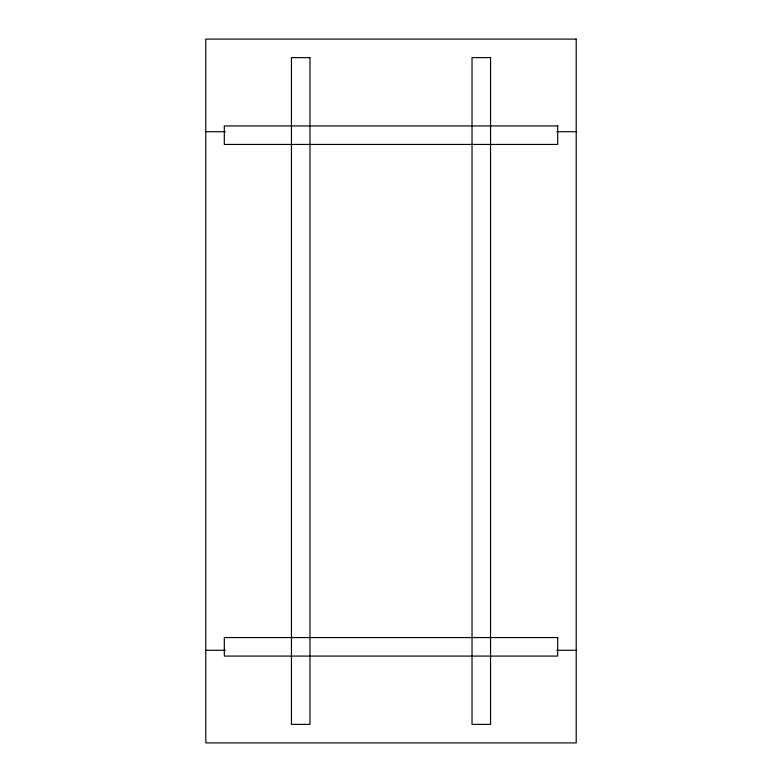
<?xml version="1.0" encoding="UTF-8"?>
<svg xmlns="http://www.w3.org/2000/svg" width="782" height="782" viewBox="0 0 782 782"><rect width="100%" height="100%" fill="white"/><g stroke="black" fill="none" stroke-linecap="round" stroke-linejoin="round"><path stroke-width="1.17" d="M205.793 131.708L225.284 131.708M556.716 131.708L576.207 131.708M205.793 650.292L225.284 650.292M556.716 650.292L576.207 650.292M576.207 39.1L205.793 39.1L205.793 742.9L576.207 742.9L576.207 39.1M309.975 57.624L291.451 57.624L291.451 724.376L309.975 724.376L309.975 57.624M490.549 57.624L472.025 57.624L472.025 724.376L490.549 724.376L490.549 57.624M557.693 125.922L224.307 125.922L224.307 144.435L557.693 144.435L557.693 125.922M557.693 637.565L224.307 637.565L224.307 656.078L557.693 656.078L557.693 637.565"/></g></svg>
